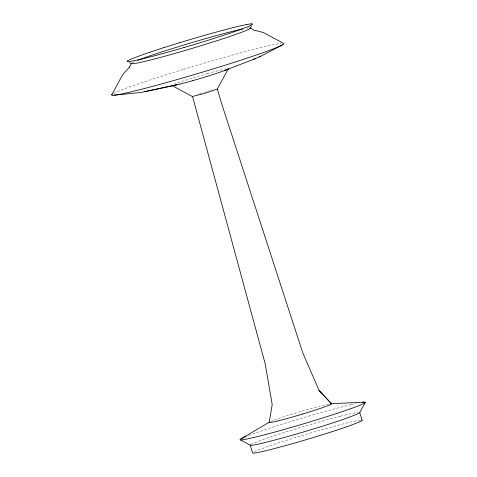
<?xml version="1.0" encoding="UTF-8"?>
<svg xmlns="http://www.w3.org/2000/svg" width="477" height="477" viewBox="0 0 477 477"><rect width="100%" height="100%" fill="white"/><g stroke="black" fill="none" stroke-linecap="round" stroke-linejoin="round"><path stroke-width="0.36" stroke-dasharray="2.38 1.79" d="M248.684 435.495L251.653 434.386A65.391 2.963 -16.6 0 1 276.66 425.925A65.242 2.957 -16.6 0 1 292.246 421.054M197.699 94.351L198.623 94.047M199.595 93.73L202.719 92.753M203.804 92.425L204.895 92.097M205.986 91.775L207.066 91.465M207.632 73.541L202.803 74.937A29.359 1.33 -16.6 0 0 184.134 80.732L180.372 82.002A29.359 1.33 -16.6 0 0 174.701 84.083M208.133 91.161L209.17 90.863M210.178 90.588L211.144 90.326M212.056 90.081L212.921 89.861M340.506 416.194L324.104 420.601A57.133 2.594 -16.6 0 0 263.298 439.466L253.663 443.145A57.133 2.594 -16.6 0 0 251.129 444.349M220.207 70.167L223.337 69.427M328.796 404.079L322.625 405.474A32.633 1.479 -16.6 0 0 308.655 409.224L297.833 412.39A32.633 1.479 -16.6 0 0 287.297 415.658L278.365 418.621A32.633 1.479 -16.6 0 0 271.002 421.376M246.853 28.203L247.867 28.06M248.374 27.994L249.459 27.922M340.489 416.2A57.133 2.594 -16.6 0 1 357.983 412.378M360.326 420.189A57.133 2.594 -16.6 0 0 342.832 424.011L326.435 428.418A57.133 2.594 -16.6 0 0 265.617 447.289L255.994 450.956A57.133 2.594 -16.6 0 0 254.527 451.618M292.276 421.042A65.391 2.963 -16.6 0 1 308.631 416.153M351.024 404.651A65.391 2.963 -16.6 0 1 355.824 403.548M308.577 416.165A65.391 2.963 -16.6 0 1 329.535 410.22L338.944 407.692A65.391 2.963 -16.6 0 1 350.941 404.675M224.643 69.141A29.288 1.33 -16.6 0 1 225.758 68.915M207.59 73.559A29.359 1.33 -16.6 0 1 220.159 70.185M276.082 44.248A89.706 4.066 -16.6 0 1 281.114 43.449M113.651 93.438A89.849 4.078 -16.6 0 1 162.031 76.076A89.706 4.066 -16.6 0 1 183.496 69.362M183.544 69.35A89.849 4.078 -16.6 0 1 276.159 44.224M132.332 62.714A62.064 2.814 -16.6 0 1 135.092 61.402"/><path stroke-width="0.72" d="M278.037 420.905L271.866 422.3A32.633 1.479 -16.6 0 1 269.147 422.586L272.2 404.532L265.242 364.058L192.487 96.294M111.743 94.863L122.732 74.585L129.44 67.221L129.16 67.573L131.36 63.513A62.064 2.814 -16.6 0 0 131.533 63.715L136.744 63.155A62.064 2.814 -16.6 0 0 195.564 47.366L215.556 41.165A62.064 2.814 -16.6 0 0 250.103 27.982L254.152 30.17L263.346 32.508L283.606 43.437A89.849 4.078 -16.6 0 1 272.033 49.375A89.849 4.078 -16.6 0 1 233.611 62.517A89.706 4.066 -16.6 0 1 204.675 71.49A89.849 4.078 -16.6 0 1 119.483 94.363M228.31 68.748L217.268 89.098L204.711 93.391L192.326 96.503L172.066 85.574M250.288 28.185L251.385 26.157M365.257 402.409L359.759 412.551L362.091 420.362M331.628 403.888L319.071 390.502L331.628 403.888L330.501 404.627A32.633 1.479 -16.6 0 1 322.297 407.757L313.347 410.721A32.633 1.479 -16.6 0 1 302.841 413.982M228.185 68.903L227.296 69.403A29.359 1.33 -16.6 0 1 219.909 72.224L216.129 73.506A29.359 1.33 -16.6 0 1 207.233 76.35A29.288 1.33 -16.6 0 1 197.478 79.289L192.648 80.685M241.1 438.757L269.553 422.062M253.186 59.5L259.554 56.858L282.462 44.886M259.554 56.858L260.77 56.232M224.428 70.59L255.744 58.498M302.829 413.988L292.007 417.154A32.633 1.479 -16.6 0 1 278.043 420.905M180.079 84.059L140.232 92.568L114.51 95.144M144.769 91.703L175.643 85.085M331.193 403.751L364.386 402.129A65.313 2.963 -16.6 0 1 364.977 402.761A65.391 2.963 -16.6 0 1 359.193 405.516L353.672 407.626A65.391 2.963 -16.6 0 1 342.54 411.526A65.313 2.963 -16.6 0 1 328.683 416.075A65.242 2.957 -16.6 0 1 307.653 422.598A65.313 2.963 -16.6 0 1 275.801 431.786L266.375 434.314A65.313 2.963 -16.6 0 1 245.733 439.222A65.242 2.957 -16.6 0 1 240.939 439.877A65.313 2.963 -16.6 0 1 240.348 439.245A65.391 2.963 -16.6 0 1 243.997 437.373M129.517 62.624L131.545 63.715M240.265 439.812L250.395 445.274M217.279 88.984L221.978 104.66L302.8 352.902L319.143 390.585M250.222 445.089L252.554 452.906A57.133 2.594 -16.6 0 0 271.824 449.256L288.203 444.856A57.133 2.594 -16.6 0 0 349.015 425.991L358.65 422.312A57.133 2.594 -16.6 0 0 361.918 420.183M359.586 412.366A57.133 2.594 -16.6 0 1 356.313 414.495L346.684 418.174A57.133 2.594 -16.6 0 1 285.884 437.033L269.475 441.446A57.133 2.594 -16.6 0 1 250.467 444.785M362.222 402.338A65.242 2.957 -16.6 0 1 364.386 402.129M244.492 437.165A65.391 2.963 -16.6 0 1 246.126 436.491M330.621 403.792A32.633 1.479 -16.6 0 1 331.527 403.786M192.69 80.673A29.288 1.33 -16.6 0 1 180.151 84.035M177.05 84.775A29.288 1.33 -16.6 0 1 172.978 85.544M112.87 95.269A89.849 4.078 -16.6 0 1 112.059 94.398M119.542 94.345A89.706 4.066 -16.6 0 1 112.942 95.251M242.537 29.014A62.064 2.814 -16.6 0 0 186.072 44.331L166.091 50.538A62.064 2.814 -16.6 0 0 137.68 60.34M246.77 24.524A65.242 2.957 -16.6 0 1 251.564 23.868M251.612 23.85A65.313 2.963 -16.6 0 1 246.43 27.231L240.897 29.341A65.313 2.963 -16.6 0 1 215.914 37.796A65.242 2.957 -16.6 0 1 194.884 44.319A65.313 2.963 -16.6 0 1 183.985 47.557M127.58 60.967A65.313 2.963 -16.6 0 0 128.17 61.599A65.242 2.957 -16.6 0 0 132.964 60.943A65.313 2.963 -16.6 0 0 141.639 59.047A65.391 2.963 -16.6 0 0 153.57 56.042L163.015 53.507A65.391 2.963 -16.6 0 0 183.973 47.563M150.022 52.202A65.313 2.963 -16.6 0 1 163.867 47.652M179.471 42.775A65.313 2.963 -16.6 0 1 216.755 31.941L226.176 29.413A65.313 2.963 -16.6 0 1 246.824 24.506M163.814 47.676A65.242 2.957 -16.6 0 1 179.43 42.793M127.52 60.978A65.391 2.963 -16.6 0 1 133.304 58.224L138.885 56.101A65.391 2.963 -16.6 0 1 149.981 52.208"/></g></svg>
